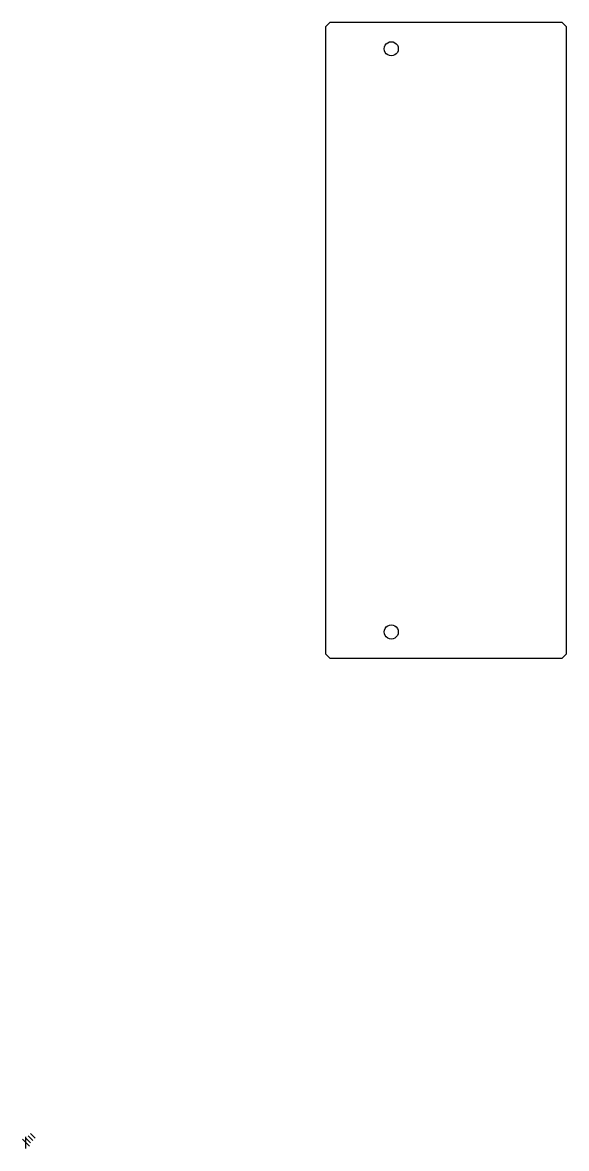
# Model space of a CAD drawing. Extents: x -3 to 466, y -5 to 966.
import ezdxf

# ---------------------------------------------------------------- set-up
doc = ezdxf.new("R2010")
doc.units = 0

msp = doc.modelspace()

# ---------------------------------------------------------------- linework, layer by layer
at = {"layer": 'Layer 1'}
for p, q in [((3, -3), (-3, 3)), ((0, -5), (0, 5)), ((4, 0), (0, 4)), ((6, 2), (2, 6)), ((8, 4), (4, 8))]:
    msp.add_line(p, q, dxfattribs=at)
at = {"layer": 'ProjItem'}
for p, q in [((258.498, 961.872), (262.278, 965.652)), ((258.498, 961.872), (258.498, 421.398)), ((462.591, 965.652), (262.278, 965.652)), ((466.371, 961.872), (462.591, 965.652)), ((466.371, 421.398), (466.371, 961.872)), ((309.144, 942.975), (309.341586, 944.563535)), ((309.341586, 941.386465), (309.144, 942.975)), ((309.341586, 944.563535), (309.93607, 946.021337)), ((309.93607, 946.021337), (310.88648, 947.276455)), ((310.88648, 947.276455), (312.151841, 948.256937)), ((312.151841, 948.256937), (313.63002, 948.871321)), ((313.63002, 948.871321), (315.191, 949.076116)), ((315.191, 949.076116), (316.75198, 948.871321)), ((316.75198, 948.871321), (318.230159, 948.256937)), ((318.230159, 948.256937), (319.49552, 947.276455)), ((319.49552, 947.276455), (320.44593, 946.021337)), ((320.44593, 946.021337), (321.040414, 944.563535)), ((321.040414, 944.563535), (321.238, 942.975)), ((321.238, 942.975), (321.040414, 941.386465)), ((321.238, 942.975), (321.238, 942.975)), ((309.93607, 939.928663), (309.341586, 941.386465)), ((310.88648, 938.673545), (309.93607, 939.928663)), ((312.151841, 937.693063), (310.88648, 938.673545)), ((313.63002, 937.078679), (312.151841, 937.693063)), ((315.191, 936.873884), (313.63002, 937.078679)), ((316.75198, 937.078679), (315.191, 936.873884)), ((318.230159, 937.693063), (316.75198, 937.078679)), ((319.49552, 938.673545), (318.230159, 937.693063)), ((320.44593, 939.928663), (319.49552, 938.673545)), ((321.040414, 941.386465), (320.44593, 939.928663)), ((309.144, 440.296), (309.341586, 441.884535)), ((309.341586, 438.707465), (309.144, 440.296)), ((309.341586, 441.884535), (309.93607, 443.342337)), ((309.93607, 437.249663), (309.341586, 438.707465)), ((309.93607, 443.342337), (310.88648, 444.597455)), ((310.88648, 435.994545), (309.93607, 437.249663)), ((310.88648, 444.597455), (312.151841, 445.577937)), ((312.151841, 445.577937), (313.63002, 446.192321)), ((313.63002, 446.192321), (315.191, 446.397116)), ((315.191, 446.397116), (316.75198, 446.192321)), ((316.75198, 446.192321), (318.230159, 445.577937)), ((318.230159, 445.577937), (319.49552, 444.597455)), ((319.49552, 444.597455), (320.44593, 443.342337)), ((320.44593, 437.249663), (319.49552, 435.994545)), ((320.44593, 443.342337), (321.040414, 441.884535)), ((321.040414, 438.707465), (320.44593, 437.249663)), ((321.040414, 441.884535), (321.238, 440.296)), ((321.238, 440.296), (321.040414, 438.707465)), ((321.238, 440.296), (321.238, 440.296)), ((312.151841, 435.014063), (310.88648, 435.994545)), ((313.63002, 434.399679), (312.151841, 435.014063)), ((315.191, 434.194884), (313.63002, 434.399679)), ((316.75198, 434.399679), (315.191, 434.194884)), ((318.230159, 435.014063), (316.75198, 434.399679)), ((319.49552, 435.994545), (318.230159, 435.014063)), ((258.498, 421.398), (262.278, 417.619)), ((262.278, 417.619), (462.591, 417.619)), ((462.591, 417.619), (466.371, 421.398))]:
    msp.add_line(p, q, dxfattribs=at)

doc.saveas('drawing.dxf')
